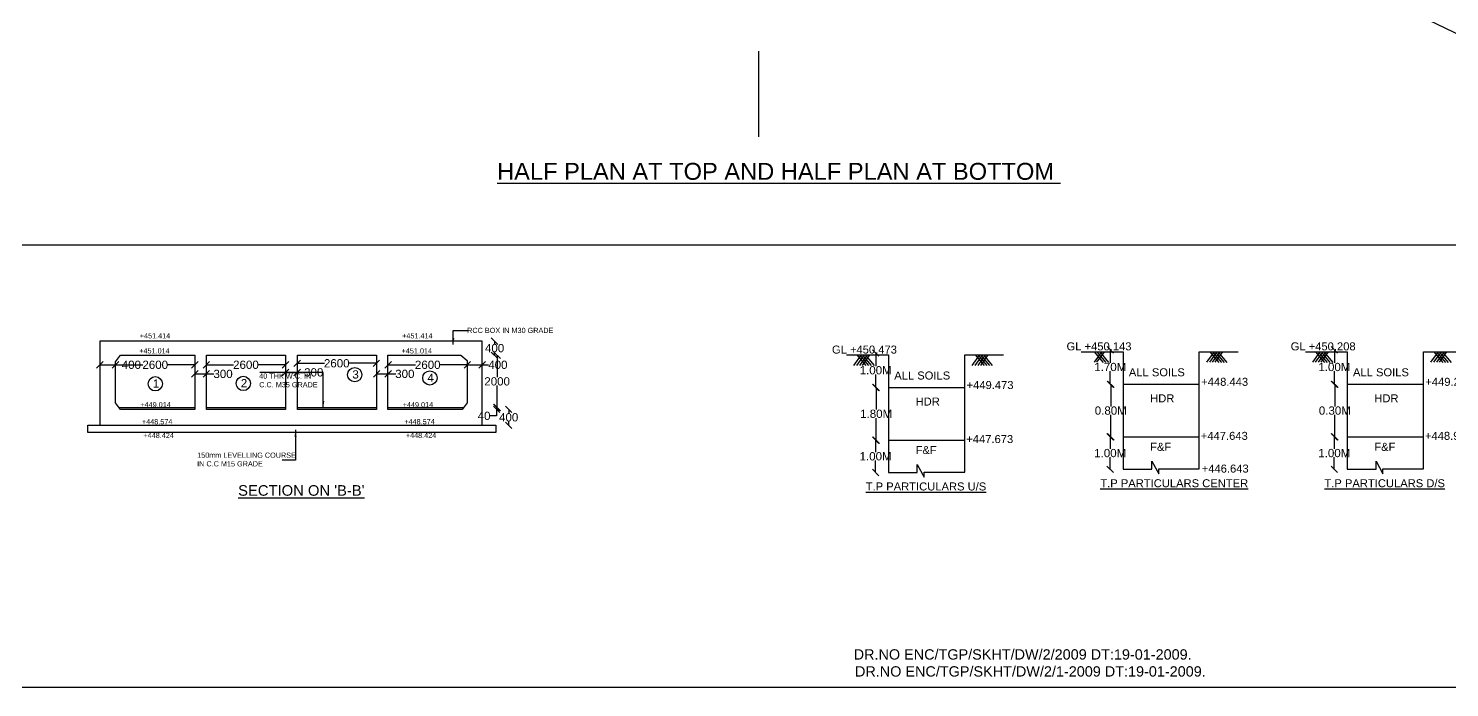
# Model space of a CAD drawing. Header units: millimetres. Extents: x 5124 to 6568637, y 2311 to 91879094.
# Drawn here: x 3852577 to 3873240, y 45928035 to 45937616 of the extents above; entities that cross this region are included whole.
import ezdxf

# ---------------------------------------------------------------- set-up
doc = ezdxf.new("R2010")
doc.units = ezdxf.units.MM
doc.header["$MEASUREMENT"] = 0
doc.linetypes.add('ACAD_ISO02W100', pattern=[15, 12, -3])
doc.linetypes.add('ACAD_ISO10W100', pattern=[18, 12, -3, 0, -3])
for name, color, linetype in [('DIMENSION', 7, 'Continuous'), ('DRAWING', 7, 'Continuous'), ('TEXT', 7, 'Continuous')]:
    doc.layers.add(name, color=color, linetype=linetype)
doc.styles.get("Standard").update_dxf_attribs({"font": 'arial.ttf', "height": 120})
doc.dimstyles.get("Standard").update_dxf_attribs({"dimtxt": 200, "dimasz": 110, "dimexe": 0.18, "dimexo": 0.0625, "dimgap": 0.09, "dimtad": 0, "dimtih": 1, "dimtoh": 1, "dimdec": 0, "dimzin": 0, "dimdsep": 46, "dimtxsty": 'Standard', "dimblk": 'OBLIQUE', "dimcen": 0.09, "dimse1": 1, "dimse2": 1, "dimadec": 0, "dimazin": 0, "dimtfac": 1, "dimtdec": 0, "dimtofl": 0, "dimtmove": 0, "dimatfit": 3, "dimfxl": 1, "dimtolj": 1, "dimtzin": 0, "dimarcsym": 0})

# ---------------------------------------------------------------- blocks, each defined once
blk = doc.blocks.new('_Oblique')
at = {"color": 0, "linetype": 'ByBlock', "lineweight": -2}
blk.add_line((-0.5, -0.5), (0.5, 0.5), dxfattribs=at)
blk = doc.blocks.new('*D108')
at = {"layer": 'Defpoints', "color": 0, "transparency": 16777216}
for p in [(3871565, 45932945), (3871753, 45932945), (3871753, 45932443)]:
    blk.add_point(p, dxfattribs=at)
at = {"layer": 'DIMENSION', "color": 0, "lineweight": -2, "transparency": 16777216}
for p, q in [((3871565, 45932945), (3871565, 45932755)), ((3871565, 45932443), (3871565, 45932632))]:
    blk.add_line(p, q, dxfattribs=at)
at = {"layer": 'DIMENSION', "color": 0, "lineweight": -2, "transparency": 16777216, "xscale": 95, "yscale": 95, "zscale": 95}
for p, rotation in [((3871565, 45932945), 90), ((3871565, 45932443), 270)]:
    blk.add_blockref('_Oblique', p, dxfattribs=dict(at, rotation=rotation))
at = {"layer": 'DIMENSION', "color": 0, "transparency": 16777216, "insert": (3871565, 45932694), "char_height": 120, "attachment_point": 5}
blk.add_mtext('\\A1;1.00M', dxfattribs=at)
blk = doc.blocks.new('*D109')
at = {"layer": 'Defpoints', "color": 0, "transparency": 16777216}
for p in [(3871753, 45932443), (3871572, 45931679), (3871753, 45931679)]:
    blk.add_point(p, dxfattribs=at)
at = {"layer": 'DIMENSION', "color": 0, "lineweight": -2, "transparency": 16777216}
for p, q in [((3871572, 45932443), (3871572, 45932122)), ((3871572, 45931679), (3871572, 45931999))]:
    blk.add_line(p, q, dxfattribs=at)
at = {"layer": 'DIMENSION', "color": 0, "lineweight": -2, "transparency": 16777216, "xscale": 95, "yscale": 95, "zscale": 95}
for p, rotation in [((3871572, 45932443), 90), ((3871572, 45931679), 270)]:
    blk.add_blockref('_Oblique', p, dxfattribs=dict(at, rotation=rotation))
at = {"layer": 'DIMENSION', "color": 0, "transparency": 16777216, "insert": (3871572, 45932061), "char_height": 120, "attachment_point": 5}
blk.add_mtext('\\A1;0.30M', dxfattribs=at)
blk = doc.blocks.new('*D107')
at = {"layer": 'Defpoints', "color": 0, "linetype": 'Continuous', "transparency": 16777216}
for p in [(3871753, 45931679), (3871564, 45931207), (3871753, 45931207)]:
    blk.add_point(p, dxfattribs=at)
at = {"layer": 'TEXT', "color": 0, "linetype": 'Continuous', "lineweight": -2, "transparency": 16777216}
for p, q in [((3871564, 45931679), (3871564, 45931504)), ((3871564, 45931207), (3871564, 45931382))]:
    blk.add_line(p, q, dxfattribs=at)
at = {"layer": 'TEXT', "color": 0, "linetype": 'Continuous', "lineweight": -2, "transparency": 16777216, "xscale": 95, "yscale": 95, "zscale": 95}
for p, rotation in [((3871564, 45931679), 90), ((3871564, 45931207), 270)]:
    blk.add_blockref('_Oblique', p, dxfattribs=dict(at, rotation=rotation))
at = {"layer": 'TEXT', "color": 0, "linetype": 'Continuous', "transparency": 16777216, "insert": (3871564, 45931443), "char_height": 120, "attachment_point": 5}
blk.add_mtext('\\A1;1.00M', dxfattribs=at)
blk = doc.blocks.new('*D111')
at = {"layer": 'Defpoints', "color": 0, "transparency": 16777216}
for p in [(3868307, 45932945), (3868494, 45932945), (3868494, 45932443)]:
    blk.add_point(p, dxfattribs=at)
at = {"layer": 'DIMENSION', "color": 0, "lineweight": -2, "transparency": 16777216}
for p, q in [((3868307, 45932945), (3868307, 45932755)), ((3868307, 45932443), (3868307, 45932632))]:
    blk.add_line(p, q, dxfattribs=at)
at = {"layer": 'DIMENSION', "color": 0, "lineweight": -2, "transparency": 16777216, "xscale": 95, "yscale": 95, "zscale": 95}
for p, rotation in [((3868307, 45932945), 90), ((3868307, 45932443), 270)]:
    blk.add_blockref('_Oblique', p, dxfattribs=dict(at, rotation=rotation))
at = {"layer": 'DIMENSION', "color": 0, "transparency": 16777216, "insert": (3868307, 45932694), "char_height": 120, "attachment_point": 5}
blk.add_mtext('\\A1;1.70M', dxfattribs=at)
blk = doc.blocks.new('*D112')
at = {"layer": 'Defpoints', "color": 0, "transparency": 16777216}
for p in [(3868494, 45932443), (3868314, 45931679), (3868494, 45931679)]:
    blk.add_point(p, dxfattribs=at)
at = {"layer": 'DIMENSION', "color": 0, "lineweight": -2, "transparency": 16777216}
for p, q in [((3868314, 45932443), (3868314, 45932122)), ((3868314, 45931679), (3868314, 45931999))]:
    blk.add_line(p, q, dxfattribs=at)
at = {"layer": 'DIMENSION', "color": 0, "lineweight": -2, "transparency": 16777216, "xscale": 95, "yscale": 95, "zscale": 95}
for p, rotation in [((3868314, 45932443), 90), ((3868314, 45931679), 270)]:
    blk.add_blockref('_Oblique', p, dxfattribs=dict(at, rotation=rotation))
at = {"layer": 'DIMENSION', "color": 0, "transparency": 16777216, "insert": (3868314, 45932061), "char_height": 120, "attachment_point": 5}
blk.add_mtext('\\A1;0.80M', dxfattribs=at)
blk = doc.blocks.new('*D110')
at = {"layer": 'Defpoints', "color": 0, "linetype": 'Continuous', "transparency": 16777216}
for p in [(3868494, 45931679), (3868306, 45931207), (3868494, 45931207)]:
    blk.add_point(p, dxfattribs=at)
at = {"layer": 'TEXT', "color": 0, "linetype": 'Continuous', "lineweight": -2, "transparency": 16777216}
for p, q in [((3868306, 45931679), (3868306, 45931504)), ((3868306, 45931207), (3868306, 45931382))]:
    blk.add_line(p, q, dxfattribs=at)
at = {"layer": 'TEXT', "color": 0, "linetype": 'Continuous', "lineweight": -2, "transparency": 16777216, "xscale": 95, "yscale": 95, "zscale": 95}
for p, rotation in [((3868306, 45931679), 90), ((3868306, 45931207), 270)]:
    blk.add_blockref('_Oblique', p, dxfattribs=dict(at, rotation=rotation))
at = {"layer": 'TEXT', "color": 0, "linetype": 'Continuous', "transparency": 16777216, "insert": (3868306, 45931443), "char_height": 120, "attachment_point": 5}
blk.add_mtext('\\A1;1.00M', dxfattribs=at)
blk = doc.blocks.new('*D114')
at = {"layer": 'Defpoints', "color": 0, "transparency": 16777216}
for p in [(3864896, 45932898), (3865084, 45932898), (3865084, 45932396)]:
    blk.add_point(p, dxfattribs=at)
at = {"layer": 'DIMENSION', "color": 0, "lineweight": -2, "transparency": 16777216}
for p, q in [((3864896, 45932898), (3864896, 45932708)), ((3864896, 45932396), (3864896, 45932586))]:
    blk.add_line(p, q, dxfattribs=at)
at = {"layer": 'DIMENSION', "color": 0, "lineweight": -2, "transparency": 16777216, "xscale": 95, "yscale": 95, "zscale": 95}
for p, rotation in [((3864896, 45932898), 90), ((3864896, 45932396), 270)]:
    blk.add_blockref('_Oblique', p, dxfattribs=dict(at, rotation=rotation))
at = {"layer": 'DIMENSION', "color": 0, "transparency": 16777216, "insert": (3864896, 45932647), "char_height": 120, "attachment_point": 5}
blk.add_mtext('\\A1;1.00M', dxfattribs=at)
blk = doc.blocks.new('*D115')
at = {"layer": 'Defpoints', "color": 0, "transparency": 16777216}
for p in [(3865084, 45932396), (3864903, 45931632), (3865084, 45931632)]:
    blk.add_point(p, dxfattribs=at)
at = {"layer": 'DIMENSION', "color": 0, "lineweight": -2, "transparency": 16777216}
for p, q in [((3864903, 45932396), (3864903, 45932075)), ((3864903, 45931632), (3864903, 45931953))]:
    blk.add_line(p, q, dxfattribs=at)
at = {"layer": 'DIMENSION', "color": 0, "lineweight": -2, "transparency": 16777216, "xscale": 95, "yscale": 95, "zscale": 95}
for p, rotation in [((3864903, 45932396), 90), ((3864903, 45931632), 270)]:
    blk.add_blockref('_Oblique', p, dxfattribs=dict(at, rotation=rotation))
at = {"layer": 'DIMENSION', "color": 0, "transparency": 16777216, "insert": (3864903, 45932014), "char_height": 120, "attachment_point": 5}
blk.add_mtext('\\A1;1.80M', dxfattribs=at)
blk = doc.blocks.new('*D113')
at = {"layer": 'Defpoints', "color": 0, "linetype": 'Continuous', "transparency": 16777216}
for p in [(3865084, 45931632), (3864895, 45931161), (3865084, 45931161)]:
    blk.add_point(p, dxfattribs=at)
at = {"layer": 'TEXT', "color": 0, "linetype": 'Continuous', "lineweight": -2, "transparency": 16777216}
for p, q in [((3864895, 45931632), (3864895, 45931458)), ((3864895, 45931161), (3864895, 45931335))]:
    blk.add_line(p, q, dxfattribs=at)
at = {"layer": 'TEXT', "color": 0, "linetype": 'Continuous', "lineweight": -2, "transparency": 16777216, "xscale": 95, "yscale": 95, "zscale": 95}
for p, rotation in [((3864895, 45931632), 90), ((3864895, 45931161), 270)]:
    blk.add_blockref('_Oblique', p, dxfattribs=dict(at, rotation=rotation))
at = {"layer": 'TEXT', "color": 0, "linetype": 'Continuous', "transparency": 16777216, "insert": (3864895, 45931396), "char_height": 120, "attachment_point": 5}
blk.add_mtext('\\A1;1.00M', dxfattribs=at)
blk = doc.blocks.new('*D116')
at = {"layer": 'Defpoints', "color": 0, "linetype": 'Continuous', "transparency": 16777216}
for p in [(3853616, 45932726), (3853844, 45932726), (3853844, 45932726)]:
    blk.add_point(p, dxfattribs=at)
at = {"layer": 'DIMENSION', "color": 0, "linetype": 'Continuous', "lineweight": -2, "transparency": 16777216}
for p, q in [((3853616, 45932726), (3853844, 45932726)), ((3853844, 45932726), (3853939, 45932726))]:
    blk.add_line(p, q, dxfattribs=at)
at = {"layer": 'DIMENSION', "color": 0, "linetype": 'Continuous', "lineweight": -2, "transparency": 16777216, "xscale": 95, "yscale": 95, "zscale": 95, "rotation": 180}
blk.add_blockref('_Oblique', (3853616, 45932726), dxfattribs=at)
at = {"layer": 'DIMENSION', "color": 0, "linetype": 'Continuous', "lineweight": -2, "transparency": 16777216, "xscale": 95, "yscale": 95, "zscale": 95}
blk.add_blockref('_Oblique', (3853844, 45932726), dxfattribs=at)
at = {"layer": 'DIMENSION', "color": 0, "linetype": 'Continuous', "transparency": 16777216, "insert": (3854074, 45932726), "char_height": 120, "attachment_point": 5}
blk.add_mtext('\\A1;400', dxfattribs=at)
blk = doc.blocks.new('*D117')
at = {"layer": 'Defpoints', "color": 0, "linetype": 'Continuous', "transparency": 16777216}
for p in [(3853844, 45932726), (3854997, 45932726), (3854997, 45932726)]:
    blk.add_point(p, dxfattribs=at)
at = {"layer": 'DIMENSION', "color": 0, "linetype": 'Continuous', "lineweight": -2, "transparency": 16777216}
for p, q in [((3853844, 45932726), (3854240, 45932726)), ((3854997, 45932726), (3854601, 45932726))]:
    blk.add_line(p, q, dxfattribs=at)
at = {"layer": 'DIMENSION', "color": 0, "linetype": 'Continuous', "lineweight": -2, "transparency": 16777216, "xscale": 95, "yscale": 95, "zscale": 95, "rotation": 180}
blk.add_blockref('_Oblique', (3853844, 45932726), dxfattribs=at)
at = {"layer": 'DIMENSION', "color": 0, "linetype": 'Continuous', "lineweight": -2, "transparency": 16777216, "xscale": 95, "yscale": 95, "zscale": 95}
blk.add_blockref('_Oblique', (3854997, 45932726), dxfattribs=at)
at = {"layer": 'DIMENSION', "color": 0, "linetype": 'Continuous', "transparency": 16777216, "insert": (3854421, 45932726), "char_height": 120, "attachment_point": 5}
blk.add_mtext('\\A1;2600', dxfattribs=at)
blk = doc.blocks.new('*D118')
at = {"layer": 'Defpoints', "color": 0, "linetype": 'Continuous', "transparency": 16777216}
for p in [(3854997, 45932726), (3855164, 45932726), (3855164, 45932594)]:
    blk.add_point(p, dxfattribs=at)
at = {"layer": 'DIMENSION', "color": 0, "linetype": 'Continuous', "lineweight": -2, "transparency": 16777216}
for p, q in [((3854997, 45932594), (3855164, 45932594)), ((3855164, 45932594), (3855274, 45932594))]:
    blk.add_line(p, q, dxfattribs=at)
at = {"layer": 'DIMENSION', "color": 0, "linetype": 'Continuous', "lineweight": -2, "transparency": 16777216, "xscale": 95, "yscale": 95, "zscale": 95, "rotation": 180}
blk.add_blockref('_Oblique', (3854997, 45932594), dxfattribs=at)
at = {"layer": 'DIMENSION', "color": 0, "linetype": 'Continuous', "lineweight": -2, "transparency": 16777216, "xscale": 95, "yscale": 95, "zscale": 95}
blk.add_blockref('_Oblique', (3855164, 45932594), dxfattribs=at)
at = {"layer": 'DIMENSION', "color": 0, "linetype": 'Continuous', "transparency": 16777216, "insert": (3855407, 45932594), "char_height": 120, "attachment_point": 5}
blk.add_mtext('\\A1;300', dxfattribs=at)
blk = doc.blocks.new('*D119')
at = {"layer": 'Defpoints', "color": 0, "linetype": 'Continuous', "transparency": 16777216}
for p in [(3855164, 45932726), (3856316, 45932726), (3856316, 45932726)]:
    blk.add_point(p, dxfattribs=at)
at = {"layer": 'DIMENSION', "color": 0, "linetype": 'Continuous', "lineweight": -2, "transparency": 16777216}
for p, q in [((3855164, 45932726), (3855560, 45932726)), ((3856316, 45932726), (3855920, 45932726))]:
    blk.add_line(p, q, dxfattribs=at)
at = {"layer": 'DIMENSION', "color": 0, "linetype": 'Continuous', "lineweight": -2, "transparency": 16777216, "xscale": 95, "yscale": 95, "zscale": 95, "rotation": 180}
blk.add_blockref('_Oblique', (3855164, 45932726), dxfattribs=at)
at = {"layer": 'DIMENSION', "color": 0, "linetype": 'Continuous', "lineweight": -2, "transparency": 16777216, "xscale": 95, "yscale": 95, "zscale": 95}
blk.add_blockref('_Oblique', (3856316, 45932726), dxfattribs=at)
at = {"layer": 'DIMENSION', "color": 0, "linetype": 'Continuous', "transparency": 16777216, "insert": (3855740, 45932726), "char_height": 120, "attachment_point": 5}
blk.add_mtext('\\A1;2600', dxfattribs=at)
blk = doc.blocks.new('*D121')
at = {"layer": 'Defpoints', "color": 0, "linetype": 'Continuous', "transparency": 16777216}
for p in [(3856316, 45932748), (3856484, 45932748), (3856484, 45932616)]:
    blk.add_point(p, dxfattribs=at)
at = {"layer": 'DIMENSION', "color": 0, "linetype": 'Continuous', "lineweight": -2, "transparency": 16777216}
for p, q in [((3856316, 45932616), (3856484, 45932616)), ((3856484, 45932616), (3856594, 45932616))]:
    blk.add_line(p, q, dxfattribs=at)
at = {"layer": 'DIMENSION', "color": 0, "linetype": 'Continuous', "lineweight": -2, "transparency": 16777216, "xscale": 95, "yscale": 95, "zscale": 95, "rotation": 180}
blk.add_blockref('_Oblique', (3856316, 45932616), dxfattribs=at)
at = {"layer": 'DIMENSION', "color": 0, "linetype": 'Continuous', "lineweight": -2, "transparency": 16777216, "xscale": 95, "yscale": 95, "zscale": 95}
blk.add_blockref('_Oblique', (3856484, 45932616), dxfattribs=at)
at = {"layer": 'DIMENSION', "color": 0, "linetype": 'Continuous', "transparency": 16777216, "insert": (3856726, 45932616), "char_height": 120, "attachment_point": 5}
blk.add_mtext('\\A1;300', dxfattribs=at)
blk = doc.blocks.new('*D120')
at = {"layer": 'Defpoints', "color": 0, "linetype": 'Continuous', "transparency": 16777216}
for p in [(3856484, 45932748), (3857636, 45932748), (3857636, 45932748)]:
    blk.add_point(p, dxfattribs=at)
at = {"layer": 'DIMENSION', "color": 0, "linetype": 'Continuous', "lineweight": -2, "transparency": 16777216}
for p, q in [((3856484, 45932748), (3856880, 45932748)), ((3857636, 45932748), (3857240, 45932748))]:
    blk.add_line(p, q, dxfattribs=at)
at = {"layer": 'DIMENSION', "color": 0, "linetype": 'Continuous', "lineweight": -2, "transparency": 16777216, "xscale": 95, "yscale": 95, "zscale": 95, "rotation": 180}
blk.add_blockref('_Oblique', (3856484, 45932748), dxfattribs=at)
at = {"layer": 'DIMENSION', "color": 0, "linetype": 'Continuous', "lineweight": -2, "transparency": 16777216, "xscale": 95, "yscale": 95, "zscale": 95}
blk.add_blockref('_Oblique', (3857636, 45932748), dxfattribs=at)
at = {"layer": 'DIMENSION', "color": 0, "linetype": 'Continuous', "transparency": 16777216, "insert": (3857060, 45932748), "char_height": 120, "attachment_point": 5}
blk.add_mtext('\\A1;2600', dxfattribs=at)
blk = doc.blocks.new('*D123')
at = {"layer": 'Defpoints', "color": 0, "linetype": 'Continuous', "transparency": 16777216}
for p in [(3857640, 45932726), (3857807, 45932726), (3857807, 45932594)]:
    blk.add_point(p, dxfattribs=at)
at = {"layer": 'DIMENSION', "color": 0, "linetype": 'Continuous', "lineweight": -2, "transparency": 16777216}
for p, q in [((3857640, 45932594), (3857807, 45932594)), ((3857807, 45932594), (3857917, 45932594))]:
    blk.add_line(p, q, dxfattribs=at)
at = {"layer": 'DIMENSION', "color": 0, "linetype": 'Continuous', "lineweight": -2, "transparency": 16777216, "xscale": 95, "yscale": 95, "zscale": 95, "rotation": 180}
blk.add_blockref('_Oblique', (3857640, 45932594), dxfattribs=at)
at = {"layer": 'DIMENSION', "color": 0, "linetype": 'Continuous', "lineweight": -2, "transparency": 16777216, "xscale": 95, "yscale": 95, "zscale": 95}
blk.add_blockref('_Oblique', (3857807, 45932594), dxfattribs=at)
at = {"layer": 'DIMENSION', "color": 0, "linetype": 'Continuous', "transparency": 16777216, "insert": (3858050, 45932594), "char_height": 120, "attachment_point": 5}
blk.add_mtext('\\A1;300', dxfattribs=at)
blk = doc.blocks.new('*D122')
at = {"layer": 'Defpoints', "color": 0, "linetype": 'Continuous', "transparency": 16777216}
for p in [(3857807, 45932726), (3858959, 45932726), (3858959, 45932726)]:
    blk.add_point(p, dxfattribs=at)
at = {"layer": 'DIMENSION', "color": 0, "linetype": 'Continuous', "lineweight": -2, "transparency": 16777216}
for p, q in [((3857807, 45932726), (3858203, 45932726)), ((3858959, 45932726), (3858563, 45932726))]:
    blk.add_line(p, q, dxfattribs=at)
at = {"layer": 'DIMENSION', "color": 0, "linetype": 'Continuous', "lineweight": -2, "transparency": 16777216, "xscale": 95, "yscale": 95, "zscale": 95, "rotation": 180}
blk.add_blockref('_Oblique', (3857807, 45932726), dxfattribs=at)
at = {"layer": 'DIMENSION', "color": 0, "linetype": 'Continuous', "lineweight": -2, "transparency": 16777216, "xscale": 95, "yscale": 95, "zscale": 95}
blk.add_blockref('_Oblique', (3858959, 45932726), dxfattribs=at)
at = {"layer": 'DIMENSION', "color": 0, "linetype": 'Continuous', "transparency": 16777216, "insert": (3858383, 45932726), "char_height": 120, "attachment_point": 5}
blk.add_mtext('\\A1;2600', dxfattribs=at)
blk = doc.blocks.new('*D124')
at = {"layer": 'Defpoints', "color": 0, "linetype": 'Continuous', "transparency": 16777216}
for p in [(3858959, 45932726), (3859173, 45932726), (3859173, 45932726)]:
    blk.add_point(p, dxfattribs=at)
at = {"layer": 'DIMENSION', "color": 0, "linetype": 'Continuous', "lineweight": -2, "transparency": 16777216}
for p, q in [((3858959, 45932726), (3859173, 45932726)), ((3859173, 45932726), (3859268, 45932726))]:
    blk.add_line(p, q, dxfattribs=at)
at = {"layer": 'DIMENSION', "color": 0, "linetype": 'Continuous', "lineweight": -2, "transparency": 16777216, "xscale": 95, "yscale": 95, "zscale": 95, "rotation": 180}
blk.add_blockref('_Oblique', (3858959, 45932726), dxfattribs=at)
at = {"layer": 'DIMENSION', "color": 0, "linetype": 'Continuous', "lineweight": -2, "transparency": 16777216, "xscale": 95, "yscale": 95, "zscale": 95}
blk.add_blockref('_Oblique', (3859173, 45932726), dxfattribs=at)
at = {"layer": 'DIMENSION', "color": 0, "linetype": 'Continuous', "transparency": 16777216, "insert": (3859403, 45932726), "char_height": 120, "attachment_point": 5}
blk.add_mtext('\\A1;400', dxfattribs=at)
blk = doc.blocks.new('*D125')
at = {"layer": 'Defpoints', "color": 0, "linetype": 'Continuous', "transparency": 16777216}
for p in [(3858840, 45933070), (3859355, 45933070), (3858840, 45932865)]:
    blk.add_point(p, dxfattribs=at)
at = {"layer": 'DIMENSION', "color": 0, "linetype": 'Continuous', "lineweight": -2, "transparency": 16777216}
for p, q in [((3859355, 45933070), (3859355, 45933029)), ((3859355, 45932865), (3859355, 45932906))]:
    blk.add_line(p, q, dxfattribs=at)
at = {"layer": 'DIMENSION', "color": 0, "linetype": 'Continuous', "lineweight": -2, "transparency": 16777216, "xscale": 95, "yscale": 95, "zscale": 95}
for p, rotation in [((3859355, 45933070), 90), ((3859355, 45932865), 270)]:
    blk.add_blockref('_Oblique', p, dxfattribs=dict(at, rotation=rotation))
at = {"layer": 'DIMENSION', "color": 0, "linetype": 'Continuous', "transparency": 16777216, "insert": (3859355, 45932968), "char_height": 120, "attachment_point": 5}
blk.add_mtext('\\A1;400', dxfattribs=at)
blk = doc.blocks.new('*D126')
at = {"layer": 'Defpoints', "color": 0, "linetype": 'Continuous', "transparency": 16777216}
for p in [(3858840, 45932865), (3858840, 45932105), (3859392, 45932105)]:
    blk.add_point(p, dxfattribs=at)
at = {"layer": 'DIMENSION', "color": 0, "linetype": 'Continuous', "lineweight": -2, "transparency": 16777216}
for p, q in [((3859392, 45932865), (3859392, 45932547)), ((3859392, 45932105), (3859392, 45932424))]:
    blk.add_line(p, q, dxfattribs=at)
at = {"layer": 'DIMENSION', "color": 0, "linetype": 'Continuous', "lineweight": -2, "transparency": 16777216, "xscale": 95, "yscale": 95, "zscale": 95}
for p, rotation in [((3859392, 45932865), 90), ((3859392, 45932105), 270)]:
    blk.add_blockref('_Oblique', p, dxfattribs=dict(at, rotation=rotation))
at = {"layer": 'DIMENSION', "color": 0, "linetype": 'Continuous', "transparency": 16777216, "insert": (3859392, 45932485), "char_height": 120, "attachment_point": 5}
blk.add_mtext('\\A1;2000', dxfattribs=at)
blk = doc.blocks.new('*D127')
at = {"layer": 'Defpoints', "color": 0, "linetype": 'Continuous', "transparency": 16777216}
for p in [(3858801, 45932105), (3858801, 45932079), (3859385, 45932079)]:
    blk.add_point(p, dxfattribs=at)
at = {"layer": 'DIMENSION', "color": 0, "linetype": 'Continuous', "lineweight": -2, "transparency": 16777216}
for p, q in [((3859385, 45932105), (3859385, 45932079)), ((3859385, 45932079), (3859385, 45931984)), ((3859385, 45931984), (3859290, 45931984))]:
    blk.add_line(p, q, dxfattribs=at)
at = {"layer": 'DIMENSION', "color": 0, "linetype": 'Continuous', "lineweight": -2, "transparency": 16777216, "xscale": 95, "yscale": 95, "zscale": 95}
for p, rotation in [((3859385, 45932105), 90), ((3859385, 45932079), 270)]:
    blk.add_blockref('_Oblique', p, dxfattribs=dict(at, rotation=rotation))
at = {"layer": 'DIMENSION', "color": 0, "linetype": 'Continuous', "transparency": 16777216, "insert": (3859202, 45931984), "char_height": 120, "attachment_point": 5}
blk.add_mtext('\\A1;40', dxfattribs=at)
blk = doc.blocks.new('*D128')
at = {"layer": 'Defpoints', "color": 0, "linetype": 'Continuous', "transparency": 16777216}
for p in [(3858801, 45932079), (3858801, 45931847), (3859560, 45931847)]:
    blk.add_point(p, dxfattribs=at)
at = {"layer": 'DIMENSION', "color": 0, "linetype": 'Continuous', "lineweight": -2, "transparency": 16777216}
for p, q in [((3859560, 45932079), (3859560, 45932025)), ((3859560, 45931847), (3859560, 45931902))]:
    blk.add_line(p, q, dxfattribs=at)
at = {"layer": 'DIMENSION', "color": 0, "linetype": 'Continuous', "lineweight": -2, "transparency": 16777216, "xscale": 95, "yscale": 95, "zscale": 95}
for p, rotation in [((3859560, 45932079), 90), ((3859560, 45931847), 270)]:
    blk.add_blockref('_Oblique', p, dxfattribs=dict(at, rotation=rotation))
at = {"layer": 'DIMENSION', "color": 0, "linetype": 'Continuous', "transparency": 16777216, "insert": (3859560, 45931963), "char_height": 120, "attachment_point": 5}
blk.add_mtext('\\A1;400', dxfattribs=at)

msp = doc.modelspace()

# ---------------------------------------------------------------- linework, layer by layer
at = {"layer": 'DRAWING', "linetype": 'Continuous'}
for points in [[(3845063.1, 45954856.8), (3883354.8, 45954856.8), (3883354.8, 45928035), (3845063.1, 45928035)], [(3853615.7, 45931847.4), (3859172.8, 45931847.4), (3859172.8, 45933069.7), (3853615.7, 45933069.7)], [(3853918.4, 45932865.4), (3854996.6, 45932865.4), (3854996.6, 45932079.2), (3853918.4, 45932079.2), (3853844.4, 45932172.7), (3853844.4, 45932771.9)], [(3855164.1, 45932865.4), (3856316.2, 45932865.4), (3856316.2, 45932079.2), (3855164.1, 45932079.2)], [(3856487.4, 45932865.4), (3857639.6, 45932865.4), (3857639.6, 45932079.2), (3856487.4, 45932079.2)], [(3857804.6, 45932865.4), (3858863.3, 45932865.4), (3858956.8, 45932791.4), (3858956.8, 45932172.7), (3858882.8, 45932079.2), (3857804.6, 45932079.2)], [(3853441.7, 45931847.4), (3859373.8, 45931847.4), (3859373.8, 45931741.4), (3853441.7, 45931741.4)]]:
    msp.add_lwpolyline(points, close=True, dxfattribs=at)
at = {"layer": 'DRAWING', "linetype": 'ACAD_ISO10W100', "ltscale": 150}
msp.add_lwpolyline([(3863191.7, 45948086.4), (3863191.7, 45936040.6)], dxfattribs=at)
at = {"layer": 'DRAWING', "linetype": 'Continuous'}
for points in [[(3846349.7, 45940456.1), (3846349.7, 45940730.6), (3846474.9, 45940730.6), (3846527, 45940730.6), (3846210.7, 45940820.8), (3846367.1, 45940820.8), (3846367.1, 45947112), (3858743.6, 45947112), (3858743.6, 45947540.5), (3859103.2, 45946743.2), (3859103.2, 45947137.4), (3863191.7, 45947137.4), (3866305.8, 45947137.4), (3866571.2, 45946821.5), (3866571.2, 45947341.8), (3866703.2, 45947059.8), (3877705.7, 45947059.8), (3877705.7, 45938071), (3877530.9, 45938071), (3877882.7, 45937923.8), (3877705.7, 45937923.8), (3877705.7, 45934466.6), (3846371.5, 45934466.6), (3846349.7, 45940456.1)], [(3871076.3, 45938700.8), (3871076.3, 45937800), (3872805.5, 45937800), (3874654.3, 45936910.3), (3874654.3, 45935236.8), (3875323.3, 45935236.8), (3875323.3, 45937235.4), (3872144.6, 45938959.3)], [(3853896.8, 45932106.5), (3854996.6, 45932106.2)], [(3855164.1, 45932106.1), (3856316.2, 45932105.8)], [(3856487.4, 45932105.7), (3857639.6, 45932105.4)], [(3857804.6, 45932105.3), (3858903.2, 45932105)]]:
    msp.add_lwpolyline(points, dxfattribs=at)
at = {"layer": 'DRAWING'}
for points in [[(3864473.6, 45932869.9), (3865083.6, 45932869.9), (3865083.6, 45931160.7), (3865501.1, 45931160.7), (3865501.1, 45931277.6), (3865600.5, 45931094.3), (3865600.5, 45931167.5), (3866190.1, 45931167.5), (3866190.1, 45932869.9), (3866755, 45932869.9)], [(3864685.5, 45932869.9), (3864575.4, 45932716.7)], [(3864727.4, 45932869.9), (3864617.4, 45932716.7)], [(3864623, 45932869.9), (3864752.4, 45932714.8)], [(3864769.9, 45932869.9), (3864659.8, 45932716.7)], [(3864662.2, 45932869.9), (3864791.7, 45932714.8)], [(3864807.7, 45932869.9), (3864697.6, 45932716.7)], [(3864701.5, 45932869.9), (3864831, 45932714.8)], [(3864742.2, 45932869.9), (3864871.7, 45932714.8)], [(3866405.4, 45932869.9), (3866295.3, 45932716.7)], [(3866447.3, 45932869.9), (3866337.2, 45932716.7)], [(3866342.8, 45932869.9), (3866472.3, 45932714.8)], [(3866489.7, 45932869.9), (3866379.7, 45932716.7)], [(3866382.1, 45932869.9), (3866511.6, 45932714.8)], [(3866527.6, 45932869.9), (3866417.5, 45932716.7)], [(3866421.4, 45932869.9), (3866550.8, 45932714.8)], [(3866462.1, 45932869.9), (3866591.6, 45932714.8)], [(3867884.2, 45932916.6), (3868494.2, 45932916.6), (3868494.2, 45931207.4), (3868911.7, 45931207.4), (3868911.7, 45931324.2), (3869011.1, 45931141), (3869011.1, 45931214.2), (3869600.7, 45931214.2), (3869600.7, 45932916.6), (3870165.6, 45932916.6)], [(3868180.5, 45932916.6), (3868070.4, 45932763.4)], [(3868072.8, 45932916.6), (3868202.3, 45932761.4)], [(3868218.3, 45932916.6), (3868108.2, 45932763.4)], [(3868112.1, 45932916.6), (3868241.6, 45932761.4)], [(3868152.9, 45932916.6), (3868282.3, 45932761.4)], [(3869816, 45932916.6), (3869705.9, 45932763.4)], [(3869857.9, 45932916.6), (3869747.9, 45932763.4)], [(3869753.4, 45932916.6), (3869882.9, 45932761.4)], [(3869900.4, 45932916.6), (3869790.3, 45932763.4)], [(3869792.7, 45932916.6), (3869922.2, 45932761.4)], [(3869938.2, 45932916.6), (3869828.1, 45932763.4)], [(3869832, 45932916.6), (3869961.5, 45932761.4)], [(3869872.7, 45932916.6), (3870002.2, 45932761.4)], [(3871142.9, 45932916.6), (3871752.9, 45932916.6), (3871752.9, 45931207.4), (3872170.3, 45931207.4), (3872170.3, 45931324.2), (3872269.7, 45931141), (3872269.7, 45931214.2), (3872859.4, 45931214.2), (3872859.4, 45932916.6), (3873424.2, 45932916.6)], [(3871354.8, 45932916.6), (3871244.7, 45932763.4)], [(3871396.7, 45932916.6), (3871286.7, 45932763.4)], [(3871292.2, 45932916.6), (3871421.7, 45932761.4)], [(3871439.1, 45932916.6), (3871329.1, 45932763.4)], [(3871331.5, 45932916.6), (3871461, 45932761.4)], [(3871477, 45932916.6), (3871366.9, 45932763.4)], [(3871370.8, 45932916.6), (3871500.2, 45932761.4)], [(3871411.5, 45932916.6), (3871541, 45932761.4)], [(3873074.6, 45932916.6), (3872964.6, 45932763.4)], [(3873116.6, 45932916.6), (3873006.5, 45932763.4)], [(3873012.1, 45932916.6), (3873141.6, 45932761.4)], [(3873159, 45932916.6), (3873048.9, 45932763.4)], [(3873051.4, 45932916.6), (3873180.8, 45932761.4)], [(3873196.8, 45932916.6), (3873086.8, 45932763.4)], [(3873090.6, 45932916.6), (3873220.1, 45932761.4)], [(3873131.4, 45932916.6), (3873260.8, 45932761.4)], [(3868494.2, 45932442.9), (3869600.7, 45932442.9)], [(3871752.9, 45932442.9), (3872859.4, 45932442.9)], [(3865083.6, 45932396.2), (3866190.1, 45932396.2)], [(3865083.6, 45931632), (3866190.1, 45931632)], [(3868494.2, 45931678.7), (3869600.7, 45931678.7)], [(3871752.9, 45931678.7), (3872859.4, 45931678.7)]]:
    msp.add_lwpolyline(points, dxfattribs=at)
at = {"layer": 'DRAWING', "linetype": 'Continuous'}
for centre in [(3857321.8, 45932583), (3858414.2, 45932536.2), (3854421.4, 45932450.8), (3855700.5, 45932455.8)]:
    msp.add_circle(centre, 103.6, dxfattribs=at)

# ---------------------------------------------------------------- texts
at = {"layer": 'DIMENSION', "attachment_point": 1}
for s, insert, char_height, width in [('RCC BOX IN M30 GRADE', (3858956.2, 45933264.4), 75.471, 1279.864), ('+451.414', (3854196.4, 45933185.7), 75.47, 791.732), ('+451.414', (3858010.9, 45933185.7), 75.47, 791.732), ('GL +450.143', (3867670.8, 45933052.8), 116.371, 938.007), ('GL +450.208', (3870929.5, 45933052.8), 116.371, 938.007), ('+451.014', (3854188.4, 45932967.1), 75.47, 791.732), ('+451.014', (3858003, 45932967.1), 75.47, 791.732), ('GL +450.473', (3864260.2, 45933006.1), 116.371, 938.007), ('3', (3857287.1, 45932646.7), 120, 791.732), ('ALL SOILS', (3868576.8, 45932675.9), 116.37, 938.007), ('ALL SOILS', (3871835.4, 45932675.9), 116.37, 938.007), ('1', (3854386.6, 45932514.5), 120, 791.732), ('2', (3855665.7, 45932519.5), 120, 791.732), ('40 THK W.C. IN C.C. M35 GRADE', (3855933.2, 45932600.7), 75.471, 949.555), ('4', (3858379.5, 45932599.9), 120, 791.732), ('ALL SOILS', (3865166.1, 45932629.2), 116.37, 938.007), ('+449.473', (3866217.6, 45932491), 116.37, 938.007), ('+448.443', (3869628.3, 45932537.7), 116.37, 938.007), ('+449.208', (3872886.9, 45932537.7), 116.37, 938.007), ('HDR', (3865476.1, 45932250.7), 116.37, 938.007), ('HDR', (3868886.7, 45932297.4), 116.37, 938.007), ('HDR', (3872145.4, 45932297.4), 116.37, 938.007), ('+449.014', (3854204.5, 45932183.8), 75.47, 791.732), ('+449.014', (3858019.1, 45932183.8), 75.47, 791.732), ('+448.574', (3854227.9, 45931937.1), 75.47, 791.732), ('+448.574', (3858042.4, 45931937.1), 75.47, 791.732), ('+448.424', (3854249.7, 45931738.3), 75.47, 791.732), ('+448.424', (3858064.3, 45931738.3), 75.47, 791.732), ('+447.673', (3866212.7, 45931705.5), 116.37, 938.007), ('+447.643', (3869623.4, 45931752.2), 116.37, 938.007), ('+448.908', (3872882, 45931752.2), 116.37, 938.007), ('150mm LEVELLING COURSE  IN C.C M15 GRADE', (3855030.6, 45931450.8), 75.471, 1466.82), ('F&F', (3865476.1, 45931546.1), 116.37, 938.007), ('F&F', (3868886.7, 45931592.8), 116.37, 938.007), ('F&F', (3872145.4, 45931592.8), 116.37, 938.007), ('+446.643', (3869636.7, 45931276.2), 116.37, 938.007), ('{\\LT.P PARTICULARS U/S  }', (3864751.3, 45931016.5), 116.371, 2009.609), ('{\\LT.P PARTICULARS CENTER}', (3868161.9, 45931063.2), 116.371, 2695.493), ('{\\LT.P PARTICULARS D/S  }', (3871420.6, 45931063.2), 116.371, 2009.609)]:
    msp.add_mtext(s, dxfattribs=dict(at, insert=insert, char_height=char_height, width=width))
at = {"layer": 'TEXT'}
for s, height, p in [('%%UHALF PLAN AT TOP AND HALF PLAN AT BOTTOM ', 246.09, (3859390.9, 45935415.7)), ("%%USECTION ON 'B-B'", 153.865, (3855626.2, 45930823.3))]:
    msp.add_text(s, height=height, dxfattribs=at).set_placement(p)
at = {"layer": 'TEXT', "char_height": 150, "attachment_point": 1}
for s, insert, width in [('DR.NO ENC/TGP/SKHT/DW/2/2009 DT:19-01-2009. ', (3864576.1, 45928591.8), 7800.673), ('DR.NO ENC/TGP/SKHT/DW/2/1-2009 DT:19-01-2009. ', (3864594.7, 45928344.8), 8015.336)]:
    msp.add_mtext(s, dxfattribs=dict(at, insert=insert, width=width))

# ---------------------------------------------------------------- dimensions: what is measured, and where the dimension line sits
at = {"layer": 'DIMENSION', "linetype": 'Continuous'}
for base, p1, p2, text, picture, middle in [((3859355.1, 45933069.7), (3858840.3, 45932865.4), (3858840.3, 45933069.7), '400', '*D125', (3859355.1, 45932967.5)), ((3859391.8, 45932105), (3858840.3, 45932865.4), (3858840.1, 45932105), '2000', '*D126', (3859391.8, 45932485.2)), ((3859385.3, 45932079.2), (3858800.6, 45932105.1), (3858800.6, 45932079.2), '40', '*D127', (3859202.1, 45931984.2)), ((3859559.7, 45931847.4), (3858800.6, 45932079.2), (3858800.6, 45931847.4), '400', '*D128', (3859559.7, 45931963.3))]:
    dim = msp.add_linear_dim(base=base, p1=p1, p2=p2, angle=90, text=text, dimstyle='Standard', override={"dimasz": 95, "dimarcsym": 1}, dxfattribs=at)
    dim.commit()
    dim.dimension.update_dxf_attribs({"geometry": picture, "text_midpoint": middle})
at = {"layer": 'DIMENSION'}
for base, p1, p2, text, picture, middle in [((3864895.9, 45932898), (3865083.6, 45932396.2), (3865083.6, 45932898), '1.00M', '*D114', (3864895.9, 45932647.1)), ((3868306.6, 45932944.7), (3868494.2, 45932442.9), (3868494.2, 45932944.7), '1.70M', '*D111', (3868306.6, 45932693.8)), ((3871565.2, 45932944.7), (3871752.9, 45932442.9), (3871752.9, 45932944.7), '1.00M', '*D108', (3871565.2, 45932693.8)), ((3864903.2, 45931632), (3865083.6, 45932396.2), (3865083.6, 45931632), '1.80M', '*D115', (3864903.2, 45932014.1)), ((3868313.8, 45931678.7), (3868494.2, 45932442.9), (3868494.2, 45931678.7), '0.80M', '*D112', (3868313.8, 45932060.8)), ((3871572.5, 45931678.7), (3871752.9, 45932442.9), (3871752.9, 45931678.7), '0.30M', '*D109', (3871572.5, 45932060.8))]:
    dim = msp.add_linear_dim(base=base, p1=p1, p2=p2, angle=90, text=text, dimstyle='Standard', override={"dimasz": 95, "dimarcsym": 1}, dxfattribs=at)
    dim.commit()
    dim.dimension.update_dxf_attribs({"geometry": picture, "text_midpoint": middle})
at = {"layer": 'DIMENSION', "linetype": 'Continuous'}
for base, p1, p2, text, picture, middle in [((3853844.4, 45932725.9), (3853615.7, 45932725.9), (3853844.4, 45932725.9), '400', '*D116', (3854074.3, 45932725.9)), ((3854996.6, 45932725.9), (3853844.4, 45932725.9), (3854996.6, 45932725.9), '2600', '*D117', (3854420.5, 45932725.9)), ((3856316.2, 45932725.9), (3855164.1, 45932725.9), (3856316.2, 45932725.9), '2600', '*D119', (3855740.1, 45932725.9)), ((3857635.9, 45932747.8), (3856483.7, 45932747.8), (3857635.9, 45932747.8), '2600', '*D120', (3857059.8, 45932747.8)), ((3858959.2, 45932725.9), (3857807, 45932725.9), (3858959.2, 45932725.9), '2600', '*D122', (3858383.1, 45932725.9)), ((3859172.8, 45932725.9), (3858959.2, 45932725.9), (3859172.8, 45932725.9), '400', '*D124', (3859402.7, 45932725.9))]:
    dim = msp.add_linear_dim(base=base, p1=p1, p2=p2, text=text, dimstyle='Standard', override={"dimasz": 95, "dimarcsym": 1}, dxfattribs=at)
    dim.commit()
    dim.dimension.update_dxf_attribs({"geometry": picture, "text_midpoint": middle})
for base, p1, p2, picture, middle in [((3855164.1, 45932594.1), (3854996.6, 45932725.9), (3855164.1, 45932725.9), '*D118', (3855406.7, 45932594.1)), ((3856483.7, 45932616), (3856316.2, 45932747.8), (3856483.7, 45932747.8), '*D121', (3856726.4, 45932616)), ((3857807, 45932594.1), (3857639.6, 45932725.9), (3857807, 45932725.9), '*D123', (3858049.7, 45932594.1))]:
    dim = msp.add_linear_dim(base=base, p1=p1, p2=p2, text='300', dimstyle='Standard', override={"dimasz": 95, "dimarcsym": 1}, dxfattribs=at)
    dim.commit()
    dim.dimension.update_dxf_attribs({"geometry": picture, "text_midpoint": middle, "dimtype": 160})
at = {"layer": 'TEXT', "linetype": 'Continuous'}
for base, p1, p2, picture, middle in [((3864895, 45931160.7), (3865083.6, 45931632), (3865083.6, 45931160.7), '*D113', (3864895, 45931396.3)), ((3868305.7, 45931207.4), (3868494.2, 45931678.7), (3868494.2, 45931207.4), '*D110', (3868305.7, 45931443)), ((3871564.3, 45931207.4), (3871752.9, 45931678.7), (3871752.9, 45931207.4), '*D107', (3871564.3, 45931443))]:
    dim = msp.add_linear_dim(base=base, p1=p1, p2=p2, angle=90, text='1.00M', dimstyle='Standard', override={"dimasz": 95, "dimarcsym": 1}, dxfattribs=at)
    dim.commit()
    dim.dimension.update_dxf_attribs({"geometry": picture, "text_midpoint": middle})

# ---------------------------------------------------------------- leaders
at = {"layer": 'DIMENSION', "linetype": 'ACAD_ISO02W100'}
for points in [[(3858755, 45933023.3), (3858755, 45933223.4), (3858980.5, 45933223.4)], [(3856864, 45932105.6), (3856864, 45932616), (3855943.7, 45932616)], [(3856460.8, 45931779.2), (3856460.8, 45931339.7), (3856267.2, 45931339.7)]]:
    msp.add_leader(points, dimstyle='Standard', override={"dimasz": 95, "dimgap": 0.09, "dimtad": 0, "dimarcsym": 1}, dxfattribs=at)

doc.saveas('drawing.dxf')
